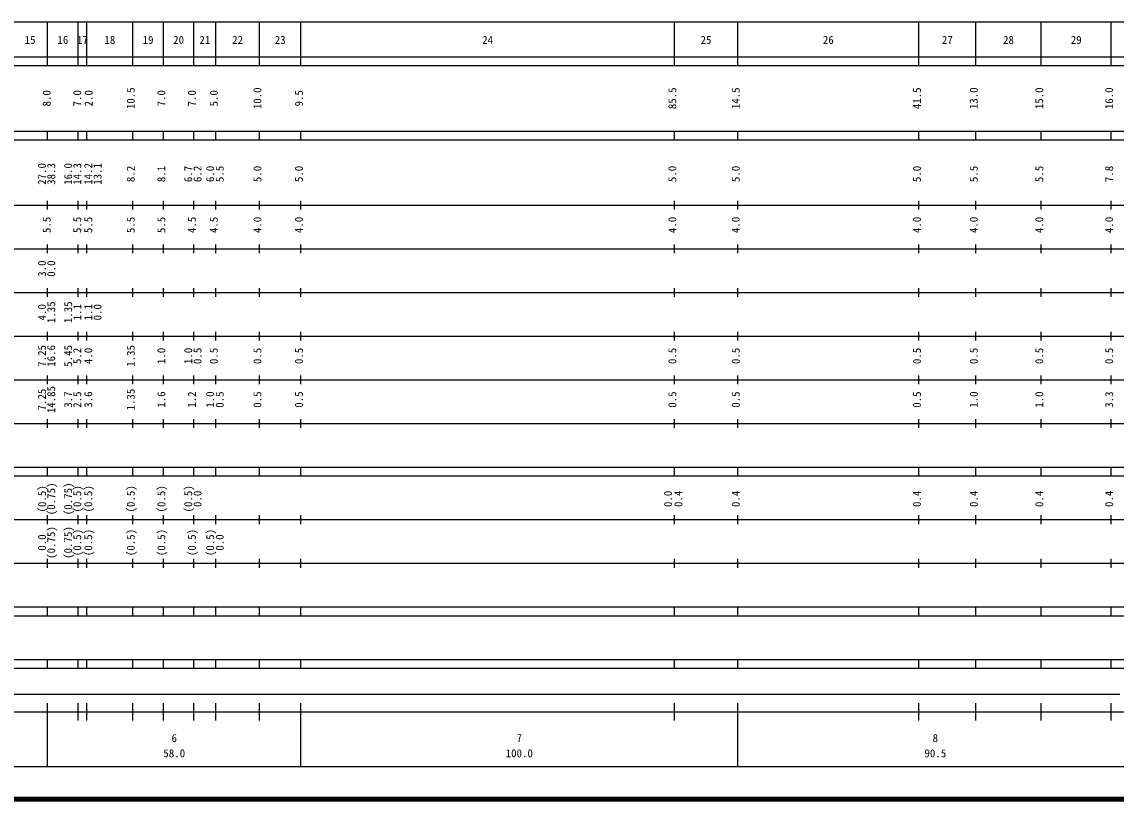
# Model space of a CAD drawing. Units: millimetres on the paper, enlarged 1000 times. Extents: x 40000 to 680000, y 20000 to 380000.
# Drawn here: x 304115 to 554637, y 20000 to 198000 of the extents above; entities that cross this region are included whole.
import ezdxf
from ezdxf.enums import TextEntityAlignment as Align

# ---------------------------------------------------------------- set-up
doc = ezdxf.new("R2010")
doc.units = ezdxf.units.MM
doc.header["$LTSCALE"] = 1000
doc.layers.add('M-TTL', color=2, linetype='Continuous', lineweight=140)
doc.layers.add('M-TTL-BAND', color=7, linetype='Continuous', lineweight=25)
doc.styles.add('ＭＳ ゴシック', font='')
doc.styles.get('ＭＳ ゴシック').set_extended_font_data('MS Gothic')

msp = doc.modelspace()

# ---------------------------------------------------------------- linework, layer by layer
at = {"layer": 'M-TTL'}
msp.add_line((40000, 20000), (680000, 20000), dxfattribs=at)
at = {"layer": 'M-TTL-BAND'}
for p, q in [((68000, 198000), (579000, 198000)), ((310000, 188000), (310000, 198000)), ((317000, 188000), (317000, 198000)), ((319000, 188000), (319000, 198000)), ((329500, 188000), (329500, 198000)), ((336500, 188000), (336500, 198000)), ((343500, 188000), (343500, 198000)), ((348500, 188000), (348500, 198000)), ((358500, 188000), (358500, 198000)), ((368000, 188000), (368000, 198000)), ((453500, 188000), (453500, 198000)), ((468000, 188000), (468000, 198000)), ((509500, 188000), (509500, 198000)), ((522500, 188000), (522500, 198000)), ((537500, 188000), (537500, 198000)), ((553500, 188000), (553500, 198000)), ((40000, 190000), (579000, 190000)), ((40000, 188000), (579000, 188000)), ((40000, 173000), (579000, 173000)), ((310000, 171000), (310000, 173000)), ((317000, 171000), (317000, 173000)), ((319000, 171000), (319000, 173000)), ((329500, 171000), (329500, 173000)), ((336500, 171000), (336500, 173000)), ((343500, 171000), (343500, 173000)), ((348500, 171000), (348500, 173000)), ((358500, 171000), (358500, 173000)), ((368000, 171000), (368000, 173000)), ((453500, 171000), (453500, 173000)), ((468000, 171000), (468000, 173000)), ((509500, 171000), (509500, 173000)), ((522500, 171000), (522500, 173000)), ((537500, 171000), (537500, 173000)), ((553500, 171000), (553500, 173000)), ((40000, 171000), (579000, 171000)), ((40000, 156000), (579000, 156000)), ((310000, 155000), (310000, 157000)), ((317000, 155000), (317000, 157000)), ((319000, 155000), (319000, 157000)), ((329500, 155000), (329500, 157000)), ((336500, 155000), (336500, 157000)), ((343500, 155000), (343500, 157000)), ((348500, 155000), (348500, 157000)), ((358500, 155000), (358500, 157000)), ((368000, 155000), (368000, 157000)), ((453500, 155000), (453500, 157000)), ((468000, 155000), (468000, 157000)), ((509500, 155000), (509500, 157000)), ((522500, 155000), (522500, 157000)), ((537500, 155000), (537500, 157000)), ((553500, 155000), (553500, 157000)), ((46000, 146000), (579000, 146000)), ((310000, 145000), (310000, 147000)), ((317000, 145000), (317000, 147000)), ((319000, 145000), (319000, 147000)), ((329500, 145000), (329500, 147000)), ((336500, 145000), (336500, 147000)), ((343500, 145000), (343500, 147000)), ((348500, 145000), (348500, 147000)), ((358500, 145000), (358500, 147000)), ((368000, 145000), (368000, 147000)), ((453500, 145000), (453500, 147000)), ((468000, 145000), (468000, 147000)), ((509500, 145000), (509500, 147000)), ((522500, 145000), (522500, 147000)), ((537500, 145000), (537500, 147000)), ((553500, 145000), (553500, 147000)), ((52000, 136000), (579000, 136000)), ((310000, 135000), (310000, 137000)), ((317000, 135000), (317000, 137000)), ((319000, 135000), (319000, 137000)), ((329500, 135000), (329500, 137000)), ((336500, 135000), (336500, 137000)), ((343500, 135000), (343500, 137000)), ((348500, 135000), (348500, 137000)), ((358500, 135000), (358500, 137000)), ((368000, 135000), (368000, 137000)), ((453500, 135000), (453500, 137000)), ((468000, 135000), (468000, 137000)), ((509500, 135000), (509500, 137000)), ((522500, 135000), (522500, 137000)), ((537500, 135000), (537500, 137000)), ((553500, 135000), (553500, 137000)), ((46000, 126000), (579000, 126000)), ((310000, 125000), (310000, 127000)), ((317000, 125000), (317000, 127000)), ((319000, 125000), (319000, 127000)), ((329500, 125000), (329500, 127000)), ((336500, 125000), (336500, 127000)), ((343500, 125000), (343500, 127000)), ((348500, 125000), (348500, 127000)), ((358500, 125000), (358500, 127000)), ((368000, 125000), (368000, 127000)), ((453500, 125000), (453500, 127000)), ((468000, 125000), (468000, 127000)), ((509500, 125000), (509500, 127000)), ((522500, 125000), (522500, 127000)), ((537500, 125000), (537500, 127000)), ((553500, 125000), (553500, 127000)), ((52000, 116000), (579000, 116000)), ((310000, 115000), (310000, 117000)), ((317000, 115000), (317000, 117000)), ((319000, 115000), (319000, 117000)), ((329500, 115000), (329500, 117000)), ((336500, 115000), (336500, 117000)), ((343500, 115000), (343500, 117000)), ((348500, 115000), (348500, 117000)), ((358500, 115000), (358500, 117000)), ((368000, 115000), (368000, 117000)), ((453500, 115000), (453500, 117000)), ((468000, 115000), (468000, 117000)), ((509500, 115000), (509500, 117000)), ((522500, 115000), (522500, 117000)), ((537500, 115000), (537500, 117000)), ((553500, 115000), (553500, 117000)), ((46000, 106000), (579000, 106000)), ((310000, 105000), (310000, 107000)), ((317000, 105000), (317000, 107000)), ((319000, 105000), (319000, 107000)), ((329500, 105000), (329500, 107000)), ((336500, 105000), (336500, 107000)), ((343500, 105000), (343500, 107000)), ((348500, 105000), (348500, 107000)), ((358500, 105000), (358500, 107000)), ((368000, 105000), (368000, 107000)), ((453500, 105000), (453500, 107000)), ((468000, 105000), (468000, 107000)), ((509500, 105000), (509500, 107000)), ((522500, 105000), (522500, 107000)), ((537500, 105000), (537500, 107000)), ((553500, 105000), (553500, 107000)), ((40000, 96000), (579000, 96000)), ((310000, 94000), (310000, 96000)), ((317000, 94000), (317000, 96000)), ((319000, 94000), (319000, 96000)), ((329500, 94000), (329500, 96000)), ((336500, 94000), (336500, 96000)), ((343500, 94000), (343500, 96000)), ((348500, 94000), (348500, 96000)), ((358500, 94000), (358500, 96000)), ((368000, 94000), (368000, 96000)), ((453500, 94000), (453500, 96000)), ((468000, 94000), (468000, 96000)), ((509500, 94000), (509500, 96000)), ((522500, 94000), (522500, 96000)), ((537500, 94000), (537500, 96000)), ((553500, 94000), (553500, 96000)), ((40000, 94000), (579000, 94000)), ((49000, 84000), (579000, 84000)), ((310000, 83000), (310000, 85000)), ((317000, 83000), (317000, 85000)), ((319000, 83000), (319000, 85000)), ((329500, 83000), (329500, 85000)), ((336500, 83000), (336500, 85000)), ((343500, 83000), (343500, 85000)), ((348500, 83000), (348500, 85000)), ((358500, 83000), (358500, 85000)), ((368000, 83000), (368000, 85000)), ((453500, 83000), (453500, 85000)), ((468000, 83000), (468000, 85000)), ((509500, 83000), (509500, 85000)), ((522500, 83000), (522500, 85000)), ((537500, 83000), (537500, 85000)), ((553500, 83000), (553500, 85000)), ((40000, 74000), (579000, 74000)), ((310000, 73000), (310000, 75000)), ((317000, 73000), (317000, 75000)), ((319000, 73000), (319000, 75000)), ((329500, 73000), (329500, 75000)), ((336500, 73000), (336500, 75000)), ((343500, 73000), (343500, 75000)), ((348500, 73000), (348500, 75000)), ((358500, 73000), (358500, 75000)), ((368000, 73000), (368000, 75000)), ((453500, 73000), (453500, 75000)), ((468000, 73000), (468000, 75000)), ((509500, 73000), (509500, 75000)), ((522500, 73000), (522500, 75000)), ((537500, 73000), (537500, 75000)), ((553500, 73000), (553500, 75000)), ((40000, 64000), (579000, 64000)), ((310000, 62000), (310000, 64000)), ((317000, 62000), (317000, 64000)), ((319000, 62000), (319000, 64000)), ((329500, 62000), (329500, 64000)), ((336500, 62000), (336500, 64000)), ((343500, 62000), (343500, 64000)), ((348500, 62000), (348500, 64000)), ((358500, 62000), (358500, 64000)), ((368000, 62000), (368000, 64000)), ((453500, 62000), (453500, 64000)), ((468000, 62000), (468000, 64000)), ((509500, 62000), (509500, 64000)), ((522500, 62000), (522500, 64000)), ((537500, 62000), (537500, 64000)), ((553500, 62000), (553500, 64000)), ((40000, 62000), (579000, 62000)), ((40000, 52000), (579000, 52000)), ((310000, 50000), (310000, 52000)), ((317000, 50000), (317000, 52000)), ((319000, 50000), (319000, 52000)), ((329500, 50000), (329500, 52000)), ((336500, 50000), (336500, 52000)), ((343500, 50000), (343500, 52000)), ((348500, 50000), (348500, 52000)), ((358500, 50000), (358500, 52000)), ((368000, 50000), (368000, 52000)), ((453500, 50000), (453500, 52000)), ((468000, 50000), (468000, 52000)), ((509500, 50000), (509500, 52000)), ((522500, 50000), (522500, 52000)), ((537500, 50000), (537500, 52000)), ((553500, 50000), (553500, 52000)), ((40000, 50000), (579000, 50000)), ((71000, 44000), (555500, 44000)), ((310000, 27500), (310000, 42000)), ((317000, 38000), (317000, 42000)), ((319000, 38000), (319000, 42000)), ((329500, 38000), (329500, 42000)), ((336500, 38000), (336500, 42000)), ((343500, 38000), (343500, 42000)), ((348500, 38000), (348500, 42000)), ((358500, 38000), (358500, 42000)), ((368000, 27500), (368000, 42000)), ((453500, 38000), (453500, 42000)), ((468000, 27500), (468000, 42000)), ((509500, 38000), (509500, 42000)), ((522500, 38000), (522500, 42000)), ((537500, 38000), (537500, 42000)), ((553500, 38000), (553500, 42000)), ((40000, 40000), (579000, 40000)), ((68000, 27500), (579000, 27500))]:
    msp.add_line(p, q, dxfattribs=at)

# ---------------------------------------------------------------- texts
at = {"layer": 'M-TTL-BAND', "style": 'ＭＳ ゴシック'}
for s, p in [('15', (306000, 192405)), ('16', (313500, 192405)), ('17', (318000, 192405)), ('18', (324250, 192405)), ('19', (333000, 192405)), ('20', (340000, 192405)), ('21', (346000, 192405)), ('22', (353500, 192405)), ('23', (363250, 192405)), ('24', (410750, 192405)), ('25', (460750, 192405)), ('26', (488750, 192405)), ('27', (516000, 192405)), ('28', (530000, 192405)), ('29', (545500, 192405)), ('6', (339000, 32523)), ('7', (418000, 32523)), ('8', (513250, 32523)), ('58.0', (339000, 29033)), ('100.0', (418000, 29033)), ('90.5', (513250, 29033))]:
    msp.add_text(s, height=1833, dxfattribs=at).set_placement(p, align=Align.BOTTOM_CENTER)
for s, p in [('8.0', (311250, 180500)), ('7.0', (318250, 180500)), ('2.0', (320849, 180500)), ('10.5', (330500, 180500)), ('7.0', (337500, 180500)), ('7.0', (344500, 180500)), ('5.0', (349500, 180500)), ('10.0', (359500, 180500)), ('9.5', (369000, 180500)), ('85.5', (454500, 180500)), ('14.5', (469000, 180500)), ('41.5', (510500, 180500)), ('13.0', (523500, 180500)), ('15.0', (538500, 180500)), ('16.0', (554500, 180500)), ('27.0', (310181, 163174)), ('38.3', (312288, 163174)), ('16.0', (316160, 163174)), ('14.3', (318250, 163174)), ('14.2', (320771, 163174)), ('13.1', (322895, 163174)), ('8.2', (330500, 163174)), ('8.1', (337500, 163174)), ('6.7', (343652, 163174)), ('6.2', (345785, 163174)), ('6.0', (348677, 163174)), ('5.5', (350870, 163174)), ('5.0', (359500, 163174)), ('5.0', (369000, 163174)), ('5.0', (454500, 163174)), ('5.0', (469000, 163174)), ('5.0', (510500, 163174)), ('5.5', (523500, 163174)), ('5.5', (538500, 163174)), ('7.8', (554500, 163174)), ('5.5', (311250, 151500)), ('5.5', (318250, 151500)), ('5.5', (320771, 151500)), ('5.5', (330500, 151500)), ('5.5', (337500, 151500)), ('4.5', (344500, 151500)), ('4.5', (349500, 151500)), ('4.0', (359500, 151500)), ('4.0', (369000, 151500)), ('4.0', (454500, 151500)), ('4.0', (469000, 151500)), ('4.0', (510500, 151500)), ('4.0', (523500, 151500)), ('4.0', (538500, 151500)), ('4.0', (554500, 151500)), ('3.0', (310181, 141500)), ('0.0', (312288, 141500)), ('4.0', (310181, 131500)), ('1.35', (312288, 131500)), ('1.35', (316160, 131500)), ('1.1', (318250, 131500)), ('1.1', (320771, 131500)), ('0.0', (322895, 131500)), ('7.25', (310181, 121500)), ('16.6', (312288, 121500)), ('5.45', (316160, 121500)), ('5.2', (318250, 121500)), ('4.0', (320771, 121500)), ('1.35', (330500, 121500)), ('1.0', (337500, 121500)), ('1.0', (343652, 121500)), ('0.5', (345785, 121500)), ('0.5', (349500, 121500)), ('0.5', (359500, 121500)), ('0.5', (369000, 121500)), ('0.5', (454500, 121500)), ('0.5', (469000, 121500)), ('0.5', (510500, 121500)), ('0.5', (523500, 121500)), ('0.5', (538500, 121500)), ('0.5', (554500, 121500)), ('7.25', (310181, 111500)), ('14.85', (312288, 111500)), ('3.7', (316160, 111500)), ('2.5', (318250, 111500)), ('3.6', (320771, 111500)), ('1.35', (330500, 111500)), ('1.6', (337500, 111500)), ('1.2', (344500, 111500)), ('1.0', (348677, 111500)), ('0.5', (350870, 111500)), ('0.5', (359500, 111500)), ('0.5', (369000, 111500)), ('0.5', (454500, 111500)), ('0.5', (469000, 111500)), ('0.5', (510500, 111500)), ('1.0', (523500, 111500)), ('1.0', (538500, 111500)), ('3.3', (554500, 111500)), ('(0.5)', (310181, 88764)), ('(0.75)', (312288, 88764)), ('(0.75)', (316160, 88764)), ('(0.5)', (318250, 88764)), ('(0.5)', (320771, 88764)), ('(0.5)', (330500, 88764)), ('(0.5)', (337500, 88764)), ('(0.5)', (343652, 88764)), ('0.0', (345785, 88764)), ('0.0', (453500, 88764)), ('0.4', (455870, 88764)), ('0.4', (469000, 88764)), ('0.4', (510500, 88764)), ('0.4', (523500, 88764)), ('0.4', (538500, 88764)), ('0.4', (554500, 88764)), ('0.0', (310181, 78764)), ('(0.75)', (312288, 78764)), ('(0.75)', (316160, 78764)), ('(0.5)', (318250, 78764)), ('(0.5)', (320771, 78764)), ('(0.5)', (330500, 78764)), ('(0.5)', (337500, 78764)), ('(0.5)', (344500, 78764)), ('(0.5)', (348677, 78764)), ('0.0', (350870, 78764))]:
    msp.add_text(s, height=1833, rotation=90, dxfattribs=at).set_placement(p, align=Align.BOTTOM_CENTER)

doc.saveas('drawing.dxf')
